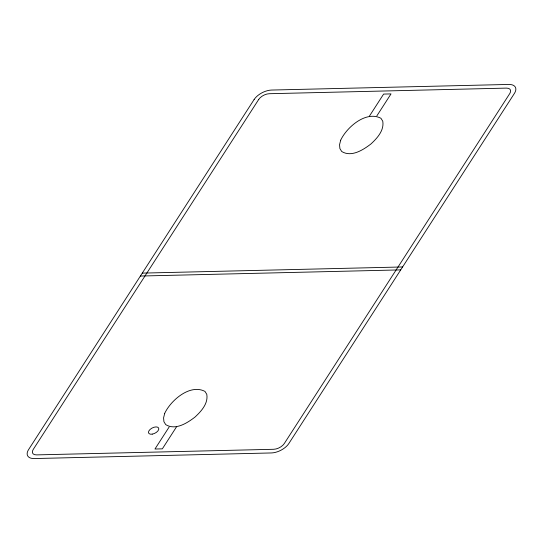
<?xml version="1.0" encoding="UTF-8"?>
<svg xmlns="http://www.w3.org/2000/svg" width="543" height="543" viewBox="0 0 543 543"><rect width="100%" height="100%" fill="white"/><g stroke="black" fill="none" stroke-linecap="round" stroke-linejoin="round"><path stroke-width="0.81" d="M169.111 427.049L154.952 449.02L162.343 448.851L176.495 426.879M369.471 116.053L383.623 94.082L391.014 93.905L376.856 115.876M142.286 273.115L402.601 266.959M140.399 276.041L400.714 269.885M164.705 413.338L163.579 417.866L163.925 421.714L165.737 424.64C175.437 430.64 187.118 423.106 194.944 417.119C201.195 411.343 208.383 403.551 206.788 394.34L204.976 391.415C190.077 383.582 170.787 400.347 164.705 413.338M340.678 140.203L339.545 144.723L339.898 148.578L341.71 151.497C351.409 157.497 363.091 149.963 370.917 143.983C377.168 138.207 384.356 130.408 382.761 121.198L380.948 118.279C366.05 110.439 346.76 127.205 340.678 140.203M254.11 99.539L28.569 449.618A14.125 7.466 -26.8 0 0 34.257 458.557L271.33 452.95A14.125 7.466 -26.8 0 0 288.89 443.461L514.431 93.382A14.125 7.466 -26.8 0 0 508.743 84.443L271.67 90.05A14.125 7.466 -26.8 0 0 254.11 99.539M258.726 99.43L33.191 449.509A8.512 4.5 -26.8 0 0 36.619 454.891L273.692 449.285A8.512 4.5 -26.8 0 0 284.274 443.57L509.809 93.491A8.512 4.5 -26.8 0 0 506.381 88.109L269.308 93.715A8.512 4.5 -26.8 0 0 258.726 99.43M152.23 434.142A5.613 2.966 -26.8 0 0 158.671 428.081A5.613 2.966 -26.8 0 0 150.024 429.499A5.613 2.966 -26.8 0 0 152.23 434.142"/></g></svg>
